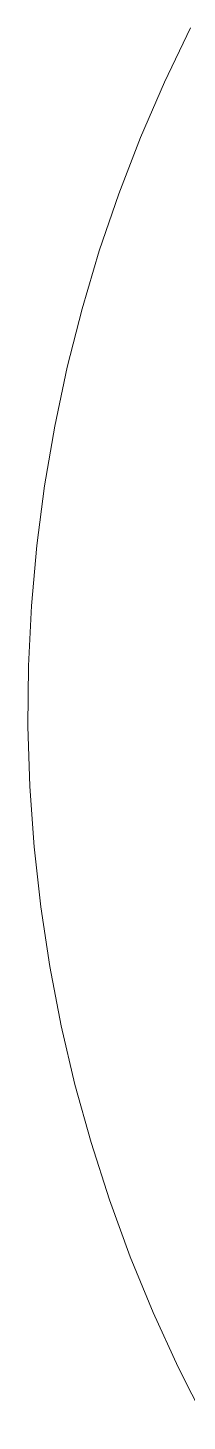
# Model space of a CAD drawing. Extents: x 0 to 160756, y 0 to 229247.
# Drawn here: x 46911.4 to 46922.9, y 70064.8 to 70165 of the extents above; entities that cross this region are included whole.
import ezdxf

# ---------------------------------------------------------------- set-up
doc = ezdxf.new("R2010")
doc.units = 0
doc.header["$LTSCALE"] = 10
doc.layers.add('XCM7P30CDA$0$G-IMPT', color=252, linetype='Continuous', lineweight=5)
doc.layers.add('XCM7P30CDA$0$U-CDA-PIPE', color=252, linetype='Continuous')

# ---------------------------------------------------------------- blocks, each defined once
blk = doc.blocks.new('XCM7P30CDA$0$控制閥-150mm - 150A_m_dwg-1112871-閥組')
at = {"layer": 'XCM7P30CDA$0$G-IMPT', "flags": 128}
blk.add_lwpolyline([(166405.69, -6010.53), (166407.66, -6006.66), (166409.47, -6002.72), (166411.13, -5998.71), (166412.62, -5994.63), (166413.94, -5990.5), (166415.1, -5986.32), (166416.1, -5982.1), (166416.92, -5977.84), (166417.57, -5973.55), (166418.05, -5969.24), (166418.36, -5964.91), (166418.49, -5960.57), (166418.45, -5956.23), (166418.24, -5951.9), (166417.85, -5947.58), (166417.29, -5943.27), (166416.56, -5939), (166415.66, -5934.75), (166414.59, -5930.55), (166413.35, -5926.39), (166411.95, -5922.28), (166410.39, -5918.24), (166408.66, -5914.26), (166406.78, -5910.35)], dxfattribs=at)
blk = doc.blocks.new('XCM7P30CDA$0$控制閥-150mm - 150mm-1112918-閥組')
blk.add_blockref('XCM7P30CDA$0$控制閥-150mm - 150A_m_dwg-1112871-閥組', (0, 0))
blk = doc.blocks.new('XCM7P30CDA')
at = {"layer": 'XCM7P30CDA$0$U-CDA-PIPE', "xscale": -1}
blk.add_blockref('XCM7P30CDA$0$控制閥-150mm - 150mm-1112918-閥組', (213329.87, 76075.36), dxfattribs=at)

msp = doc.modelspace()

# ---------------------------------------------------------------- block references
msp.add_blockref('XCM7P30CDA', (0, 0))

doc.saveas('drawing.dxf')
